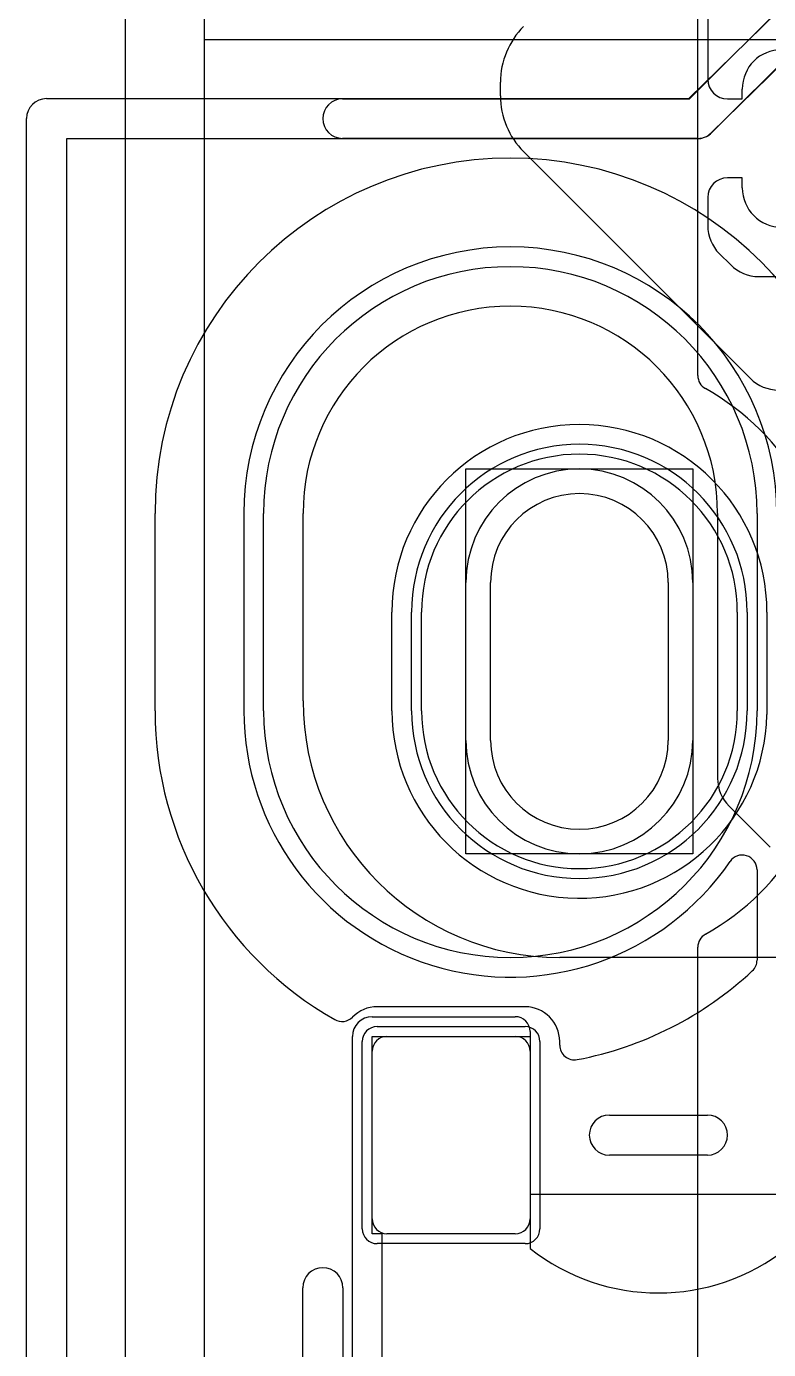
# Model space of a CAD drawing. Extents: x -1 to 20.9, y -0.5 to 20.
# Drawn here: x -0.9 to 2.86, y 7.86 to 14.57 of the extents above; entities that cross this region are included whole.
import ezdxf

# ---------------------------------------------------------------- set-up
doc = ezdxf.new("R2010")
doc.units = 0
for name, color, linetype in [('Hole', 1, 'CONTINUOUS'), ('L1', 3, 'CONTINUOUS'), ('L4', 3, 'CONTINUOUS'), ('MetalMask-A', 176, 'CONTINUOUS'), ('MetalMask-B', 176, 'CONTINUOUS'), ('Outline', 7, 'CONTINUOUS'), ('PartsArea-A', 111, 'CONTINUOUS'), ('PartsArea-B', 111, 'CONTINUOUS'), ('PartsSilk-A', 221, 'CONTINUOUS'), ('PartsSilk-B', 221, 'CONTINUOUS'), ('Resist-A', 2, 'CONTINUOUS'), ('Resist-B', 2, 'CONTINUOUS'), ('Silk-A', 140, 'CONTINUOUS'), ('Silk-B', 140, 'CONTINUOUS')]:
    doc.layers.add(name, color=color, linetype=linetype)

msp = doc.modelspace()

# ---------------------------------------------------------------- linework, layer by layer
at = {"layer": 'Hole'}
for p, q in [((1.45, 10.95), (1.45, 11.75)), ((2.35, 11.75), (2.35, 10.95))]:
    msp.add_line(p, q, dxfattribs=at)
for centre, start, end in [((1.9, 11.75), 0, 180), ((1.9, 10.95), 180, 0)]:
    msp.add_arc(centre, 0.45, start, end, dxfattribs=at)
at = {"layer": 'L1'}
for p, q in [((2.55, 14.7), (2.55, 14.3)), ((1.5, 14.21569), (1.5, 14.28431)), ((2.725, 14.2), (2.725, 14.25)), ((2.65, 14.2), (2.725, 14.2)), ((2.76642, 12.78358), (1.61716, 13.93284)), ((2.725, 13.8), (2.65, 13.8)), ((2.725, 13.75), (2.725, 13.8)), ((2.55, 13.7), (2.55, 13.55784)), ((2.60858, 13.41642), (2.66642, 13.35858)), ((2.80784, 13.3), (3.80003, 13.3)), ((0.5, 11.15), (0.5, 12.1)), ((2.6, 12.1), (2.6, 10.75784)), ((1.325, 10.95), (1.325, 11.75)), ((2.475, 11.75), (2.475, 10.95)), ((1.1, 11.1), (1.1, 11.6)), ((2.7, 11.6), (2.7, 11.1)), ((2.65858, 10.61642), (2.86642, 10.40858)), ((3.87503, 9.85), (1.8, 9.85)), ((0.85, 9.55), (1.575, 9.55)), ((1.65, 9.475), (1.65, 8.37539)), ((0.75, 0.95), (0.75, 9.45)), ((0.925, 9.45), (1.575, 9.45)), ((0.85, 8.525), (0.85, 9.375)), ((1.65, 9.375), (1.65, 8.525)), ((1.575, 8.45), (0.925, 8.45))]:
    msp.add_line(p, q, dxfattribs=at)
for centre, radius, start, end in [((1.9, 14.28431), 0.4, 134.998987, 180), ((2.925, 14.25), 0.2, 90, 180), ((2.65, 14.3), 0.1, 180, -90), ((1.9, 14.21568), 0.4, 179.998568, -135), ((2.65, 13.7), 0.1, 90, 180), ((2.925, 13.75), 0.2, 180, -90), ((2.75, 13.55784), 0.2, 180, -135), ((2.80784, 13.5), 0.2, -135, -90), ((1.55, 12.1), 1.05, 0, 180), ((2.90784, 12.925), 0.2, -135, -90), ((1.9, 11.6), 0.8, 0, 180), ((1.9, 11.75), 0.575, 0, 180), ((1.8, 11.15), 1.3, 180, -90), ((1.9, 11.1), 0.8, 180, 0), ((1.9, 10.95), 0.575, 180, 0), ((2.8, 10.75784), 0.2, 180, -135), ((0.85, 9.45), 0.1, 90, 180), ((1.575, 9.475), 0.075, 0, 90), ((0.925, 9.375), 0.075, 90, 180), ((1.575, 9.375), 0.075, 0, 90), ((0.925, 8.525), 0.075, 180, -90), ((1.575, 8.525), 0.075, -90, 0), ((2.30001, 9.20002), 1.05001, -128.246749, -51.754446)]:
    msp.add_arc(centre, radius, start, end, dxfattribs=at)
at = {"layer": 'L4'}
for p, q in [((2.5, 12.79794), (2.5, 16.34148)), ((1.325, 10.95), (1.325, 11.75)), ((2.475, 11.75), (2.475, 10.95)), ((1.1, 11.1), (1.1, 11.6)), ((2.7, 11.6), (2.7, 11.1)), ((2.5, 7.53068), (2.5, 9.90206))]:
    msp.add_line(p, q, dxfattribs=at)
for centre, radius, start, end in [((2.57497, 12.79794), 0.07497, 180, -119.396053), ((1.9, 11.6), 1.30004, 0, 60.601097), ((1.9, 11.6), 0.8, 0, 180), ((1.9, 11.75), 0.575, 0, 180), ((1.9, 11.1), 0.8, 180, 0), ((1.9, 11.1), 1.30004, -60.601097, 0), ((1.9, 10.95), 0.575, 180, 0), ((2.57497, 9.90206), 0.07497, 119.396053, 180)]:
    msp.add_arc(centre, radius, start, end, dxfattribs=at)
at = {"layer": 'MetalMask-A'}
for p, q in [((0.925, 9.45), (1.575, 9.45)), ((0.85, 8.525), (0.85, 9.375)), ((1.65, 9.375), (1.65, 8.525)), ((1.575, 8.45), (0.925, 8.45))]:
    msp.add_line(p, q, dxfattribs=at)
for centre, start, end in [((0.925, 9.375), 90, 180), ((1.575, 9.375), 0, 90), ((0.925, 8.525), 180, -90), ((1.575, 8.525), -90, 0)]:
    msp.add_arc(centre, 0.075, start, end, dxfattribs=at)
at = {"layer": 'MetalMask-B'}
for p, q in [((1.1, 11.1), (1.1, 11.6)), ((2.7, 11.6), (2.7, 11.1))]:
    msp.add_line(p, q, dxfattribs=at)
for centre, start, end in [((1.9, 11.6), 0, 180), ((1.9, 11.1), 180, 0)]:
    msp.add_arc(centre, 0.8, start, end, dxfattribs=at)
at = {"layer": 'Outline'}
msp.add_line((0, 1), (0, 15), dxfattribs=at)
at = {"layer": 'PartsArea-A'}
for p, q in [((0, 14.5), (0, 15)), ((20, 14.5), (0, 14.5)), ((1.325, 10.375), (1.325, 12.325)), ((1.325, 12.325), (2.475, 12.325)), ((2.475, 12.325), (2.475, 10.375)), ((2.475, 10.375), (1.325, 10.375)), ((0.85, 8.45), (0.85, 9.45)), ((0.85, 9.45), (1.65, 9.45)), ((1.65, 9.45), (1.65, 8.65)), ((1.65, 8.65), (2.95, 8.65)), ((0.9, 8.45), (0.85, 8.45)), ((0.9, 6.7), (0.9, 8.45))]:
    msp.add_line(p, q, dxfattribs=at)
at = {"layer": 'PartsArea-B'}
for p, q in [((-0.4, 0.1), (-0.4, 19.4)), ((0, 14.5), (0, 15)), ((20, 14.5), (0, 14.5))]:
    msp.add_line(p, q, dxfattribs=at)
at = {"layer": 'PartsSilk-A'}
for p, q in [((2.0516, 9.0516), (2.5484, 9.0516)), ((2.5484, 8.8484), (2.0516, 8.8484)), ((0.4984, 7.1016), (0.4984, 8.1764)), ((0.7016, 8.1764), (0.7016, 7))]:
    msp.add_line(p, q, dxfattribs=at)
for centre, start, end in [((2.0516, 8.95), 90, -90), ((2.5484, 8.95), -90, 90), ((0.6, 8.1764), 0, 180)]:
    msp.add_arc(centre, 0.1016, start, end, dxfattribs=at)
at = {"layer": 'PartsSilk-B'}
for p, q in [((2.45451, 14.2016), (5.15233, 16.84321)), ((5.29449, 16.69803), (2.56705, 14.02741)), ((-0.8, 14.2016), (2.45451, 14.2016)), ((-0.9016, 3.1), (-0.9016, 14.1)), ((2.49597, 13.9984), (-0.6984, 13.9984)), ((-0.6984, 13.9984), (-0.6984, 3.2016))]:
    msp.add_line(p, q, dxfattribs=at)
for centre, start, end in [((-0.8, 14.1), 90, 180), ((2.49597, 14.1), -90, -45.603073)]:
    msp.add_arc(centre, 0.1016, start, end, dxfattribs=at)
at = {"layer": 'Resist-A'}
for p, q in [((0.3, 11.1), (0.3, 12.1)), ((2.8, 12.1), (2.8, 11.1)), ((1.325, 10.95), (1.325, 11.75)), ((2.475, 11.75), (2.475, 10.95)), ((1.05, 11.1), (1.05, 11.6)), ((2.75, 11.6), (2.75, 11.1)), ((0.875, 9.5), (1.625, 9.5)), ((0.8, 8.475), (0.8, 9.425)), ((1.7, 9.425), (1.7, 8.475)), ((1.625, 8.4), (0.875, 8.4))]:
    msp.add_line(p, q, dxfattribs=at)
for centre, radius, start, end in [((1.55, 12.1), 1.25, 0, 180), ((1.9, 11.6), 0.85, 0, 180), ((1.9, 11.75), 0.575, 0, 180), ((1.55, 11.1), 1.25, 180, 0), ((1.9, 11.1), 0.85, 180, 0), ((1.9, 10.95), 0.575, 180, 0), ((0.875, 9.425), 0.075, 90, 180), ((1.625, 9.425), 0.075, 0, 90), ((0.875, 8.475), 0.075, 180, -90), ((1.625, 8.475), 0.075, -90, 0)]:
    msp.add_arc(centre, radius, start, end, dxfattribs=at)
at = {"layer": 'Resist-B'}
for p, q in [((1.325, 10.95), (1.325, 11.75)), ((2.475, 11.75), (2.475, 10.95)), ((0.95, 11.1), (0.95, 11.6)), ((1.05, 11.1), (1.05, 11.6)), ((2.75, 11.6), (2.75, 11.1)), ((2.85, 11.6), (2.84979, 11.08082))]:
    msp.add_line(p, q, dxfattribs=at)
for centre, radius, start, end in [((1.9, 11.6), 0.95, 0, 180), ((1.9, 11.6), 0.85, 0, 180), ((1.9, 11.75), 0.575, 0, 180), ((1.9, 11.1), 0.95, 180, -1.253976), ((1.9, 11.1), 0.85, 180, 0), ((2.77479, 11.08085), 0.075, -1.253002, -0.022918), ((1.9, 10.95), 0.575, 180, 0)]:
    msp.add_arc(centre, radius, start, end, dxfattribs=at)
at = {"layer": 'Silk-A'}
for p, q in [((-0.25, 11.1), (-0.25, 12.1)), ((0.2, 12.1), (0.2, 11.1)), ((2.8, 10.29377), (2.8, 9.83707)), ((1.625, 9.6), (0.875, 9.6)), ((1.8, 9.4059), (1.8, 9.425)), ((2.0516, 9.0516), (2.5484, 9.0516)), ((2.5484, 8.8484), (2.0516, 8.8484)), ((0.4984, 7), (0.4984, 8.1764)), ((0.7016, 8.1764), (0.7016, 7))]:
    msp.add_line(p, q, dxfattribs=at)
for centre, radius, start, end in [((1.55, 12.1), 1.8, 0, 180), ((1.55, 12.1), 1.35, 0, 180), ((1.55, 11.1), 1.8, 180, -119.633504), ((1.55001, 11.1), 1.35001, 180, -34.456391), ((2.725, 10.29377), 0.075, 0, 145.544989), ((2.725, 9.83707), 0.075, -47.063917, 0), ((1.55001, 11.10001), 1.8, -79.140598, -47.065998), ((0.875, 9.425), 0.175, 90, 135.375052), ((1.625, 9.425), 0.175, 0, 90), ((0.69707, 9.60062), 0.075, -119.631171, -44.627288), ((1.875, 9.4059), 0.075, 180, -79.141017), ((2.0516, 8.95), 0.1016, 90, -90), ((2.5484, 8.95), 0.1016, -90, 90), ((0.6, 8.1764), 0.1016, 0, 180)]:
    msp.add_arc(centre, radius, start, end, dxfattribs=at)
at = {"layer": 'Silk-B'}
for p, q in [((2.45858, 14.2), (3.95429, 15.69571)), ((4.09571, 15.55429), (2.57071, 14.02929)), ((0.7, 14.2), (2.45858, 14.2)), ((2.5, 14), (0.7, 14))]:
    msp.add_line(p, q, dxfattribs=at)
for centre, start, end in [((0.7, 14.1), 90, -90), ((2.5, 14.1), -90, -45)]:
    msp.add_arc(centre, 0.1, start, end, dxfattribs=at)

doc.saveas('drawing.dxf')
